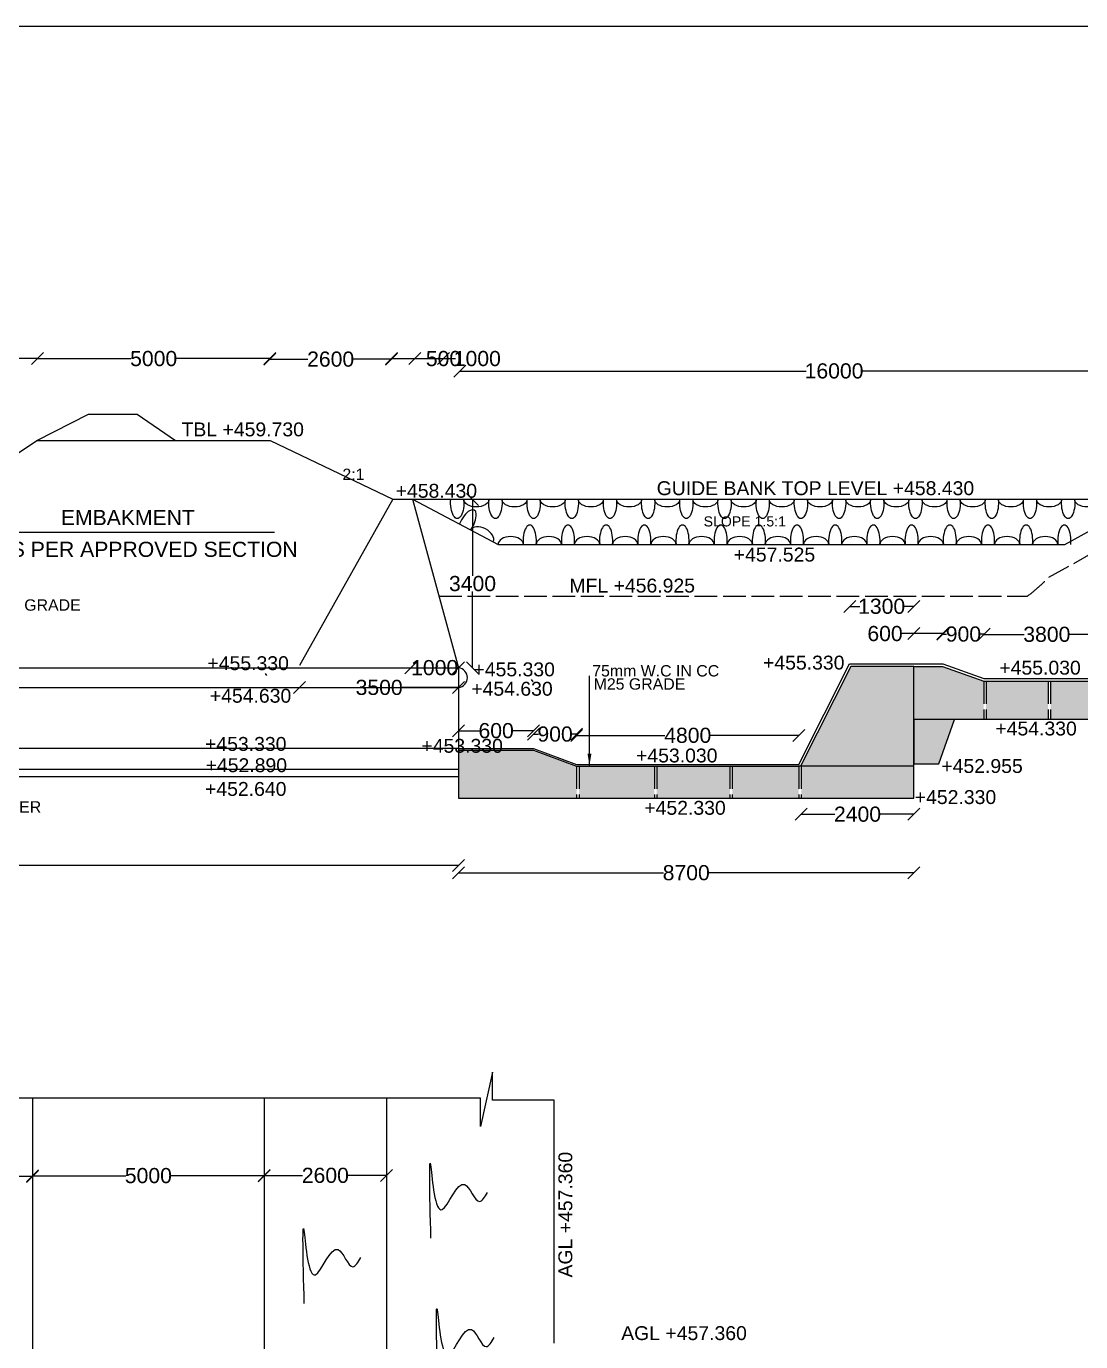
# Model space of a CAD drawing. Header units: millimetres. Extents: x 5124 to 6568637, y 2311 to 91879094.
# Drawn here: x 3772057 to 3780410, y 45944954 to 45955372 of the extents above; entities that cross this region are included whole.
import ezdxf

# ---------------------------------------------------------------- set-up
doc = ezdxf.new("R2010")
doc.units = ezdxf.units.MM
doc.header["$MEASUREMENT"] = 0
doc.linetypes.add('ACAD_ISO02W100', pattern=[15, 12, -3])
for name, color, linetype in [('DIMENSION', 7, 'Continuous'), ('DRAWING', 7, 'Continuous'), ('TEXT', 7, 'Continuous')]:
    doc.layers.add(name, color=color, linetype=linetype)
doc.styles.get("Standard").update_dxf_attribs({"font": 'arial.ttf', "height": 120})
doc.dimstyles.get("Standard").update_dxf_attribs({"dimtxt": 200, "dimasz": 110, "dimexe": 0.18, "dimexo": 0.0625, "dimgap": 0.09, "dimtad": 0, "dimtih": 1, "dimtoh": 1, "dimdec": 0, "dimzin": 0, "dimdsep": 46, "dimtxsty": 'Standard', "dimblk": 'OBLIQUE', "dimcen": 0.09, "dimse1": 1, "dimse2": 1, "dimadec": 0, "dimazin": 0, "dimtfac": 1, "dimtdec": 0, "dimtofl": 0, "dimtmove": 0, "dimatfit": 3, "dimfxl": 1, "dimtolj": 1, "dimtzin": 0, "dimarcsym": 0})

# ---------------------------------------------------------------- blocks, each defined once
blk = doc.blocks.new('_Oblique')
at = {"color": 0, "linetype": 'ByBlock', "lineweight": -2}
blk.add_line((-0.5, -0.5), (0.5, 0.5), dxfattribs=at)
blk = doc.blocks.new('*D115')
at = {"layer": 'Defpoints', "color": 0, "linetype": 'Continuous'}
for p in [(3769559, 45952718), (3772145, 45952740), (3772145, 45952682)]:
    blk.add_point(p, dxfattribs=at)
at = {"layer": 'DIMENSION', "color": 0, "linetype": 'Continuous', "lineweight": -2}
for p, q in [((3769559, 45952740), (3770673, 45952740)), ((3772145, 45952740), (3771031, 45952740))]:
    blk.add_line(p, q, dxfattribs=at)
at = {"layer": 'DIMENSION', "color": 0, "linetype": 'Continuous', "lineweight": -2, "xscale": 95, "yscale": 95, "zscale": 95, "rotation": 180}
blk.add_blockref('_Oblique', (3769559, 45952740), dxfattribs=at)
at = {"layer": 'DIMENSION', "color": 0, "linetype": 'Continuous', "lineweight": -2, "xscale": 95, "yscale": 95, "zscale": 95}
blk.add_blockref('_Oblique', (3772145, 45952740), dxfattribs=at)
at = {"layer": 'DIMENSION', "color": 0, "linetype": 'Continuous', "insert": (3770852, 45952740), "char_height": 120, "attachment_point": 5}
blk.add_mtext('\\A1;6900', dxfattribs=at)
blk = doc.blocks.new('*D116')
at = {"layer": 'Defpoints', "color": 0, "linetype": 'Continuous'}
for p in [(3772145, 45952740), (3773986, 45952740), (3773986, 45952674)]:
    blk.add_point(p, dxfattribs=at)
at = {"layer": 'DIMENSION', "color": 0, "linetype": 'Continuous', "lineweight": -2}
for p, q in [((3772145, 45952740), (3772886, 45952740)), ((3773986, 45952740), (3773245, 45952740))]:
    blk.add_line(p, q, dxfattribs=at)
at = {"layer": 'DIMENSION', "color": 0, "linetype": 'Continuous', "lineweight": -2, "xscale": 95, "yscale": 95, "zscale": 95, "rotation": 180}
blk.add_blockref('_Oblique', (3772145, 45952740), dxfattribs=at)
at = {"layer": 'DIMENSION', "color": 0, "linetype": 'Continuous', "lineweight": -2, "xscale": 95, "yscale": 95, "zscale": 95}
blk.add_blockref('_Oblique', (3773986, 45952740), dxfattribs=at)
at = {"layer": 'DIMENSION', "color": 0, "linetype": 'Continuous', "insert": (3773066, 45952740), "char_height": 120, "attachment_point": 5}
blk.add_mtext('\\A1;5000', dxfattribs=at)
blk = doc.blocks.new('*D117')
at = {"layer": 'Defpoints', "color": 0, "linetype": 'Continuous'}
for p in [(3773986, 45952739.5), (3774950, 45952735.5), (3774950, 45952690.5)]:
    blk.add_point(p, dxfattribs=at)
at = {"layer": 'DIMENSION', "color": 0, "linetype": 'Continuous', "lineweight": -2}
for p, q in [((3773986, 45952735.5), (3774287.91, 45952735.5)), ((3774950, 45952735.5), (3774648.09, 45952735.5))]:
    blk.add_line(p, q, dxfattribs=at)
at = {"layer": 'DIMENSION', "color": 0, "linetype": 'Continuous', "lineweight": -2, "xscale": 95, "yscale": 95, "zscale": 95, "rotation": 180}
blk.add_blockref('_Oblique', (3773986, 45952735.5), dxfattribs=at)
at = {"layer": 'DIMENSION', "color": 0, "linetype": 'Continuous', "lineweight": -2, "xscale": 95, "yscale": 95, "zscale": 95}
blk.add_blockref('_Oblique', (3774950, 45952735.5), dxfattribs=at)
at = {"layer": 'DIMENSION', "color": 0, "linetype": 'Continuous', "insert": (3774468, 45952735.5), "char_height": 120, "attachment_point": 5}
blk.add_mtext('\\A1;2600', dxfattribs=at)
blk = doc.blocks.new('*D118')
at = {"layer": 'Defpoints', "color": 0, "linetype": 'Continuous'}
for p in [(3775134, 45952740), (3774950, 45952690), (3775134, 45952690)]:
    blk.add_point(p, dxfattribs=at)
at = {"layer": 'DIMENSION', "color": 0, "linetype": 'Continuous', "lineweight": -2}
for p, q in [((3774950, 45952740), (3775134, 45952740)), ((3775134, 45952740), (3775230, 45952740))]:
    blk.add_line(p, q, dxfattribs=at)
at = {"layer": 'DIMENSION', "color": 0, "linetype": 'Continuous', "lineweight": -2, "xscale": 95, "yscale": 95, "zscale": 95, "rotation": 180}
blk.add_blockref('_Oblique', (3774950, 45952740), dxfattribs=at)
at = {"layer": 'DIMENSION', "color": 0, "linetype": 'Continuous', "lineweight": -2, "xscale": 95, "yscale": 95, "zscale": 95}
blk.add_blockref('_Oblique', (3775134, 45952740), dxfattribs=at)
at = {"layer": 'DIMENSION', "color": 0, "linetype": 'Continuous', "insert": (3775362, 45952740), "char_height": 120, "attachment_point": 5}
blk.add_mtext('\\A1;500', dxfattribs=at)
blk = doc.blocks.new('*D119')
at = {"layer": 'Defpoints', "color": 0, "linetype": 'Continuous'}
for p in [(3775362, 45952740), (3775362, 45952740), (3775134, 45952690)]:
    blk.add_point(p, dxfattribs=at)
at = {"layer": 'DIMENSION', "color": 0, "linetype": 'Continuous', "lineweight": -2}
for p, q in [((3775134, 45952740), (3775362, 45952740)), ((3775362, 45952740), (3775457, 45952740))]:
    blk.add_line(p, q, dxfattribs=at)
at = {"layer": 'DIMENSION', "color": 0, "linetype": 'Continuous', "lineweight": -2, "xscale": 95, "yscale": 95, "zscale": 95, "rotation": 180}
blk.add_blockref('_Oblique', (3775134, 45952740), dxfattribs=at)
at = {"layer": 'DIMENSION', "color": 0, "linetype": 'Continuous', "lineweight": -2, "xscale": 95, "yscale": 95, "zscale": 95}
blk.add_blockref('_Oblique', (3775362, 45952740), dxfattribs=at)
at = {"layer": 'DIMENSION', "color": 0, "linetype": 'Continuous', "insert": (3775630, 45952740), "char_height": 120, "attachment_point": 5}
blk.add_mtext('\\A1;1000', dxfattribs=at)
blk = doc.blocks.new('*D120')
at = {"layer": 'Defpoints', "color": 0, "linetype": 'Continuous'}
for p in [(3775492, 45952664), (3781420, 45952642), (3781420, 45952642)]:
    blk.add_point(p, dxfattribs=at)
at = {"layer": 'DIMENSION', "color": 0, "linetype": 'Continuous', "lineweight": -2}
for p, q in [((3775492, 45952642), (3778236, 45952642)), ((3781420, 45952642), (3778676, 45952642))]:
    blk.add_line(p, q, dxfattribs=at)
at = {"layer": 'DIMENSION', "color": 0, "linetype": 'Continuous', "lineweight": -2, "xscale": 95, "yscale": 95, "zscale": 95, "rotation": 180}
blk.add_blockref('_Oblique', (3775492, 45952642), dxfattribs=at)
at = {"layer": 'DIMENSION', "color": 0, "linetype": 'Continuous', "lineweight": -2, "xscale": 95, "yscale": 95, "zscale": 95}
blk.add_blockref('_Oblique', (3781420, 45952642), dxfattribs=at)
at = {"layer": 'DIMENSION', "color": 0, "linetype": 'Continuous', "insert": (3778456, 45952642), "char_height": 120, "attachment_point": 5}
blk.add_mtext('\\A1;16000', dxfattribs=at)
blk = doc.blocks.new('*D124')
at = {"layer": 'Defpoints', "color": 0, "linetype": 'Continuous'}
for p in [(3779643.5, 45950556), (3779643.5, 45950207.5), (3780640, 45950207.5)]:
    blk.add_point(p, dxfattribs=at)
at = {"layer": 'DIMENSION', "color": 0, "linetype": 'Continuous', "lineweight": -2}
for p, q in [((3779643.5, 45950556), (3779962.72412, 45950556)), ((3780640, 45950556), (3780320.77588, 45950556))]:
    blk.add_line(p, q, dxfattribs=at)
at = {"layer": 'DIMENSION', "color": 0, "linetype": 'Continuous', "lineweight": -2, "xscale": 95, "yscale": 95, "zscale": 95, "rotation": 180}
blk.add_blockref('_Oblique', (3779643.5, 45950556), dxfattribs=at)
at = {"layer": 'DIMENSION', "color": 0, "linetype": 'Continuous', "lineweight": -2, "xscale": 95, "yscale": 95, "zscale": 95}
blk.add_blockref('_Oblique', (3780640, 45950556), dxfattribs=at)
at = {"layer": 'DIMENSION', "color": 0, "linetype": 'Continuous', "insert": (3780141.75, 45950556), "char_height": 120, "attachment_point": 5}
blk.add_mtext('\\A1;3800', dxfattribs=at)
blk = doc.blocks.new('*D125')
at = {"layer": 'Defpoints', "color": 0, "linetype": 'Continuous'}
for p in [(3779318, 45950558), (3779318, 45950322), (3779644, 45950208)]:
    blk.add_point(p, dxfattribs=at)
at = {"layer": 'DIMENSION', "color": 0, "linetype": 'Continuous', "lineweight": -2}
for p, q in [((3779318, 45950558), (3779348, 45950558)), ((3779644, 45950558), (3779613, 45950558))]:
    blk.add_line(p, q, dxfattribs=at)
at = {"layer": 'DIMENSION', "color": 0, "linetype": 'Continuous', "lineweight": -2, "xscale": 95, "yscale": 95, "zscale": 95, "rotation": 180}
blk.add_blockref('_Oblique', (3779318, 45950558), dxfattribs=at)
at = {"layer": 'DIMENSION', "color": 0, "linetype": 'Continuous', "lineweight": -2, "xscale": 95, "yscale": 95, "zscale": 95}
blk.add_blockref('_Oblique', (3779644, 45950558), dxfattribs=at)
at = {"layer": 'DIMENSION', "color": 0, "linetype": 'Continuous', "insert": (3779481, 45950558), "char_height": 120, "attachment_point": 5}
blk.add_mtext('\\A1;900', dxfattribs=at)
blk = doc.blocks.new('*D126')
at = {"layer": 'Defpoints', "color": 0, "linetype": 'Continuous'}
for p in [(3779088, 45950562), (3779318, 45950322), (3779088, 45950300)]:
    blk.add_point(p, dxfattribs=at)
at = {"layer": 'DIMENSION', "color": 0, "linetype": 'Continuous', "lineweight": -2}
for p, q in [((3779088, 45950562), (3778993, 45950562)), ((3779318, 45950562), (3779088, 45950562))]:
    blk.add_line(p, q, dxfattribs=at)
at = {"layer": 'DIMENSION', "color": 0, "linetype": 'Continuous', "lineweight": -2, "xscale": 95, "yscale": 95, "zscale": 95, "rotation": 180}
blk.add_blockref('_Oblique', (3779088, 45950562), dxfattribs=at)
at = {"layer": 'DIMENSION', "color": 0, "linetype": 'Continuous', "lineweight": -2, "xscale": 95, "yscale": 95, "zscale": 95}
blk.add_blockref('_Oblique', (3779318, 45950562), dxfattribs=at)
at = {"layer": 'DIMENSION', "color": 0, "linetype": 'Continuous', "insert": (3778860, 45950562), "char_height": 120, "attachment_point": 5}
blk.add_mtext('\\A1;600', dxfattribs=at)
blk = doc.blocks.new('*D127')
at = {"layer": 'Defpoints', "color": 0, "linetype": 'Continuous'}
for p in [(3778580, 45950778), (3778580, 45950322), (3779087, 45950322)]:
    blk.add_point(p, dxfattribs=at)
at = {"layer": 'DIMENSION', "color": 0, "linetype": 'Continuous', "lineweight": -2}
for p, q in [((3778580, 45950778), (3778660, 45950778)), ((3779087, 45950778), (3779007, 45950778))]:
    blk.add_line(p, q, dxfattribs=at)
at = {"layer": 'DIMENSION', "color": 0, "linetype": 'Continuous', "lineweight": -2, "xscale": 95, "yscale": 95, "zscale": 95, "rotation": 180}
blk.add_blockref('_Oblique', (3778580, 45950778), dxfattribs=at)
at = {"layer": 'DIMENSION', "color": 0, "linetype": 'Continuous', "lineweight": -2, "xscale": 95, "yscale": 95, "zscale": 95}
blk.add_blockref('_Oblique', (3779087, 45950778), dxfattribs=at)
at = {"layer": 'DIMENSION', "color": 0, "linetype": 'Continuous', "insert": (3778833, 45950778), "char_height": 120, "attachment_point": 5}
blk.add_mtext('\\A1;1300', dxfattribs=at)
blk = doc.blocks.new('*D128')
at = {"layer": 'Defpoints', "color": 0, "linetype": 'Continuous'}
for p in [(3778177, 45949756), (3776417, 45949526), (3778177, 45949526)]:
    blk.add_point(p, dxfattribs=at)
at = {"layer": 'DIMENSION', "color": 0, "linetype": 'Continuous', "lineweight": -2}
for p, q in [((3776417, 45949756), (3777116, 45949756)), ((3778177, 45949756), (3777478, 45949756))]:
    blk.add_line(p, q, dxfattribs=at)
at = {"layer": 'DIMENSION', "color": 0, "linetype": 'Continuous', "lineweight": -2, "xscale": 95, "yscale": 95, "zscale": 95, "rotation": 180}
blk.add_blockref('_Oblique', (3776417, 45949756), dxfattribs=at)
at = {"layer": 'DIMENSION', "color": 0, "linetype": 'Continuous', "lineweight": -2, "xscale": 95, "yscale": 95, "zscale": 95}
blk.add_blockref('_Oblique', (3778177, 45949756), dxfattribs=at)
at = {"layer": 'DIMENSION', "color": 0, "linetype": 'Continuous', "insert": (3777297, 45949756), "char_height": 120, "attachment_point": 5}
blk.add_mtext('\\A1;4800', dxfattribs=at)
blk = doc.blocks.new('*D129')
at = {"layer": 'Defpoints', "color": 0, "linetype": 'Continuous'}
for p in [(3776075, 45949766), (3776075, 45949714), (3776417, 45949526)]:
    blk.add_point(p, dxfattribs=at)
at = {"layer": 'DIMENSION', "color": 0, "linetype": 'Continuous', "lineweight": -2}
for p, q in [((3776075, 45949766), (3776114, 45949766)), ((3776417, 45949766), (3776378, 45949766))]:
    blk.add_line(p, q, dxfattribs=at)
at = {"layer": 'DIMENSION', "color": 0, "linetype": 'Continuous', "lineweight": -2, "xscale": 95, "yscale": 95, "zscale": 95, "rotation": 180}
blk.add_blockref('_Oblique', (3776075, 45949766), dxfattribs=at)
at = {"layer": 'DIMENSION', "color": 0, "linetype": 'Continuous', "lineweight": -2, "xscale": 95, "yscale": 95, "zscale": 95}
blk.add_blockref('_Oblique', (3776417, 45949766), dxfattribs=at)
at = {"layer": 'DIMENSION', "color": 0, "linetype": 'Continuous', "insert": (3776246, 45949766), "char_height": 120, "attachment_point": 5}
blk.add_mtext('\\A1;900', dxfattribs=at)
blk = doc.blocks.new('*D130')
at = {"layer": 'Defpoints', "color": 0, "linetype": 'Continuous'}
for p in [(3775482, 45949793), (3775482, 45949653), (3776075, 45949653)]:
    blk.add_point(p, dxfattribs=at)
at = {"layer": 'DIMENSION', "color": 0, "linetype": 'Continuous', "lineweight": -2}
for p, q in [((3775482, 45949793), (3775646, 45949793)), ((3776075, 45949793), (3775911, 45949793))]:
    blk.add_line(p, q, dxfattribs=at)
at = {"layer": 'DIMENSION', "color": 0, "linetype": 'Continuous', "lineweight": -2, "xscale": 95, "yscale": 95, "zscale": 95, "rotation": 180}
blk.add_blockref('_Oblique', (3775482, 45949793), dxfattribs=at)
at = {"layer": 'DIMENSION', "color": 0, "linetype": 'Continuous', "lineweight": -2, "xscale": 95, "yscale": 95, "zscale": 95}
blk.add_blockref('_Oblique', (3776075, 45949793), dxfattribs=at)
at = {"layer": 'DIMENSION', "color": 0, "linetype": 'Continuous', "insert": (3775779, 45949793), "char_height": 120, "attachment_point": 5}
blk.add_mtext('\\A1;600', dxfattribs=at)
blk = doc.blocks.new('*D134')
at = {"layer": 'Defpoints', "color": 0, "linetype": 'Continuous'}
for p in [(3778196, 45949513), (3779088, 45949513), (3779088, 45949131.5)]:
    blk.add_point(p, dxfattribs=at)
at = {"layer": 'DIMENSION', "color": 0, "linetype": 'Continuous', "lineweight": -2}
for p, q in [((3778196, 45949131.5), (3778461.91, 45949131.5)), ((3779088, 45949131.5), (3778822.09, 45949131.5))]:
    blk.add_line(p, q, dxfattribs=at)
at = {"layer": 'DIMENSION', "color": 0, "linetype": 'Continuous', "lineweight": -2, "xscale": 95, "yscale": 95, "zscale": 95, "rotation": 180}
blk.add_blockref('_Oblique', (3778196, 45949131.5), dxfattribs=at)
at = {"layer": 'DIMENSION', "color": 0, "linetype": 'Continuous', "lineweight": -2, "xscale": 95, "yscale": 95, "zscale": 95}
blk.add_blockref('_Oblique', (3779088, 45949131.5), dxfattribs=at)
at = {"layer": 'DIMENSION', "color": 0, "linetype": 'Continuous', "insert": (3778642, 45949131.5), "char_height": 120, "attachment_point": 5}
blk.add_mtext('\\A1;2400', dxfattribs=at)
blk = doc.blocks.new('*D135')
at = {"layer": 'Defpoints', "color": 0, "linetype": 'Continuous'}
for p in [(3775482, 45949260), (3779088, 45949260), (3779088, 45948668)]:
    blk.add_point(p, dxfattribs=at)
at = {"layer": 'DIMENSION', "color": 0, "linetype": 'Continuous', "lineweight": -2}
for p, q in [((3775482, 45948668), (3777106, 45948668)), ((3779088, 45948668), (3777464, 45948668))]:
    blk.add_line(p, q, dxfattribs=at)
at = {"layer": 'DIMENSION', "color": 0, "linetype": 'Continuous', "lineweight": -2, "xscale": 95, "yscale": 95, "zscale": 95, "rotation": 180}
blk.add_blockref('_Oblique', (3775482, 45948668), dxfattribs=at)
at = {"layer": 'DIMENSION', "color": 0, "linetype": 'Continuous', "lineweight": -2, "xscale": 95, "yscale": 95, "zscale": 95}
blk.add_blockref('_Oblique', (3779088, 45948668), dxfattribs=at)
at = {"layer": 'DIMENSION', "color": 0, "linetype": 'Continuous', "insert": (3777285, 45948668), "char_height": 120, "attachment_point": 5}
blk.add_mtext('\\A1;8700', dxfattribs=at)
blk = doc.blocks.new('*D136')
at = {"layer": 'Defpoints', "color": 0, "linetype": 'Continuous'}
for p in [(3757161, 45949398), (3775482, 45949260), (3757161, 45948726)]:
    blk.add_point(p, dxfattribs=at)
at = {"layer": 'DIMENSION', "color": 0, "linetype": 'Continuous', "lineweight": -2}
for p, q in [((3757161, 45948726), (3766095, 45948726)), ((3775482, 45948726), (3766548, 45948726))]:
    blk.add_line(p, q, dxfattribs=at)
at = {"layer": 'DIMENSION', "color": 0, "linetype": 'Continuous', "lineweight": -2, "xscale": 95, "yscale": 95, "zscale": 95, "rotation": 180}
blk.add_blockref('_Oblique', (3757161, 45948726), dxfattribs=at)
at = {"layer": 'DIMENSION', "color": 0, "linetype": 'Continuous', "lineweight": -2, "xscale": 95, "yscale": 95, "zscale": 95}
blk.add_blockref('_Oblique', (3775482, 45948726), dxfattribs=at)
at = {"layer": 'DIMENSION', "color": 0, "linetype": 'Continuous', "insert": (3766322, 45948726), "char_height": 120, "attachment_point": 5}
blk.add_mtext('\\A1;50425', dxfattribs=at)
blk = doc.blocks.new('*D148')
at = {"layer": 'Defpoints', "color": 0, "linetype": 'Continuous'}
for p in [(3774222.5, 45950308.5), (3775482, 45950308.5), (3775482, 45950135.5)]:
    blk.add_point(p, dxfattribs=at)
at = {"layer": 'DIMENSION', "color": 0, "linetype": 'Continuous', "lineweight": -2}
for p, q in [((3774222.5, 45950135.5), (3774673.22412, 45950135.5)), ((3775482, 45950135.5), (3775031.27588, 45950135.5))]:
    blk.add_line(p, q, dxfattribs=at)
at = {"layer": 'DIMENSION', "color": 0, "linetype": 'Continuous', "lineweight": -2, "xscale": 95, "yscale": 95, "zscale": 95, "rotation": 180}
blk.add_blockref('_Oblique', (3774222.5, 45950135.5), dxfattribs=at)
at = {"layer": 'DIMENSION', "color": 0, "linetype": 'Continuous', "lineweight": -2, "xscale": 95, "yscale": 95, "zscale": 95}
blk.add_blockref('_Oblique', (3775482, 45950135.5), dxfattribs=at)
at = {"layer": 'DIMENSION', "color": 0, "linetype": 'Continuous', "insert": (3774852.25, 45950135.5), "char_height": 120, "attachment_point": 5}
blk.add_mtext('\\A1;3500', dxfattribs=at)
blk = doc.blocks.new('*D149')
at = {"layer": 'Defpoints', "color": 0, "linetype": 'Continuous'}
for p in [(3775102, 45950292), (3775102, 45950292), (3775482, 45950292)]:
    blk.add_point(p, dxfattribs=at)
at = {"layer": 'DIMENSION', "color": 0, "linetype": 'Continuous', "lineweight": -2}
for p, q in [((3775102, 45950292), (3775119, 45950292)), ((3775482, 45950292), (3775466, 45950292))]:
    blk.add_line(p, q, dxfattribs=at)
at = {"layer": 'DIMENSION', "color": 0, "linetype": 'Continuous', "lineweight": -2, "xscale": 95, "yscale": 95, "zscale": 95, "rotation": 180}
blk.add_blockref('_Oblique', (3775102, 45950292), dxfattribs=at)
at = {"layer": 'DIMENSION', "color": 0, "linetype": 'Continuous', "lineweight": -2, "xscale": 95, "yscale": 95, "zscale": 95}
blk.add_blockref('_Oblique', (3775482, 45950292), dxfattribs=at)
at = {"layer": 'DIMENSION', "color": 0, "linetype": 'Continuous', "insert": (3775292, 45950292), "char_height": 120, "attachment_point": 5}
blk.add_mtext('\\A1;1000', dxfattribs=at)
blk = doc.blocks.new('*D154')
at = {"layer": 'Defpoints', "color": 0, "linetype": 'Continuous'}
for p in [(3769540, 45946338), (3772106, 45946262), (3772106, 45946262)]:
    blk.add_point(p, dxfattribs=at)
at = {"layer": 'DIMENSION', "color": 0, "linetype": 'Continuous', "lineweight": -2}
for p, q in [((3769540, 45946262), (3770644, 45946262)), ((3772106, 45946262), (3771003, 45946262))]:
    blk.add_line(p, q, dxfattribs=at)
at = {"layer": 'DIMENSION', "color": 0, "linetype": 'Continuous', "lineweight": -2, "xscale": 95, "yscale": 95, "zscale": 95, "rotation": 180}
blk.add_blockref('_Oblique', (3769540, 45946262), dxfattribs=at)
at = {"layer": 'DIMENSION', "color": 0, "linetype": 'Continuous', "lineweight": -2, "xscale": 95, "yscale": 95, "zscale": 95}
blk.add_blockref('_Oblique', (3772106, 45946262), dxfattribs=at)
at = {"layer": 'DIMENSION', "color": 0, "linetype": 'Continuous', "insert": (3770824, 45946262), "char_height": 120, "attachment_point": 5}
blk.add_mtext('\\A1;6900', dxfattribs=at)
blk = doc.blocks.new('*D155')
at = {"layer": 'Defpoints', "color": 0, "linetype": 'Continuous'}
for p in [(3772106, 45946262), (3773942, 45946269), (3773942, 45946262)]:
    blk.add_point(p, dxfattribs=at)
at = {"layer": 'DIMENSION', "color": 0, "linetype": 'Continuous', "lineweight": -2}
for p, q in [((3772106, 45946269), (3772845, 45946269)), ((3773942, 45946269), (3773204, 45946269))]:
    blk.add_line(p, q, dxfattribs=at)
at = {"layer": 'DIMENSION', "color": 0, "linetype": 'Continuous', "lineweight": -2, "xscale": 95, "yscale": 95, "zscale": 95, "rotation": 180}
blk.add_blockref('_Oblique', (3772106, 45946269), dxfattribs=at)
at = {"layer": 'DIMENSION', "color": 0, "linetype": 'Continuous', "lineweight": -2, "xscale": 95, "yscale": 95, "zscale": 95}
blk.add_blockref('_Oblique', (3773942, 45946269), dxfattribs=at)
at = {"layer": 'DIMENSION', "color": 0, "linetype": 'Continuous', "insert": (3773024, 45946269), "char_height": 120, "attachment_point": 5}
blk.add_mtext('\\A1;5000', dxfattribs=at)
blk = doc.blocks.new('*D156')
at = {"layer": 'Defpoints', "color": 0, "linetype": 'Continuous'}
for p in [(3773942.5, 45946262), (3774909.5, 45946271), (3774909.5, 45946262)]:
    blk.add_point(p, dxfattribs=at)
at = {"layer": 'DIMENSION', "color": 0, "linetype": 'Continuous', "lineweight": -2}
for p, q in [((3773942.5, 45946271), (3774245.91, 45946271)), ((3774909.5, 45946271), (3774606.09, 45946271))]:
    blk.add_line(p, q, dxfattribs=at)
at = {"layer": 'DIMENSION', "color": 0, "linetype": 'Continuous', "lineweight": -2, "xscale": 95, "yscale": 95, "zscale": 95, "rotation": 180}
blk.add_blockref('_Oblique', (3773942.5, 45946271), dxfattribs=at)
at = {"layer": 'DIMENSION', "color": 0, "linetype": 'Continuous', "lineweight": -2, "xscale": 95, "yscale": 95, "zscale": 95}
blk.add_blockref('_Oblique', (3774909.5, 45946271), dxfattribs=at)
at = {"layer": 'DIMENSION', "color": 0, "linetype": 'Continuous', "insert": (3774426, 45946271), "char_height": 120, "attachment_point": 5}
blk.add_mtext('\\A1;2600', dxfattribs=at)
blk = doc.blocks.new('*D210')
at = {"layer": 'Defpoints', "color": 0, "linetype": 'Continuous'}
for p in [(3775482, 45951625), (3775592, 45951625), (3775482, 45950290)]:
    blk.add_point(p, dxfattribs=at)
at = {"layer": 'DIMENSION', "color": 0, "linetype": 'Continuous', "lineweight": -2}
for p, q in [((3775592, 45951625), (3775592, 45951019)), ((3775592, 45950290), (3775592, 45950896))]:
    blk.add_line(p, q, dxfattribs=at)
at = {"layer": 'DIMENSION', "color": 0, "linetype": 'Continuous', "lineweight": -2, "xscale": 95, "yscale": 95, "zscale": 95}
for p, rotation in [((3775592, 45951625), 90), ((3775592, 45950290), 270)]:
    blk.add_blockref('_Oblique', p, dxfattribs=dict(at, rotation=rotation))
at = {"layer": 'DIMENSION', "color": 0, "linetype": 'Continuous', "insert": (3775592, 45950958), "char_height": 120, "attachment_point": 5}
blk.add_mtext('\\A1;3400', dxfattribs=at)

msp = doc.modelspace()

# ---------------------------------------------------------------- hatches: boundary and pattern name
at = {"layer": 'DRAWING', "linetype": 'Continuous'}
h = msp.add_hatch(dxfattribs=at)
h.set_pattern_fill('AR-CONC', color=256, scale=25, style=0)
h.set_pattern_definition([(50, (0, 0), (179.31504565, -15.68803375), [18.75, -206.25]), (355, (0, 0), (-34.6878334, 188.0480334), [15, -165]), (100.4514, (14.94, -1.3), (144.6273454, 172.3598855), [15.9350475, -175.285528]), (46.1842, (0, 50), (266.8102622, -41.3797536), [28.125, -309.375]), (96.6356, (22.23, 46.55), (233.6656764, 243.5294677), [23.902572, -262.92825]), (351.1842, (0, 50), (233.6654863, 243.5296502), [22.5, -247.5]), (21, (25, 37.5), (149.22676303, -100.65472267), [18.75, -206.25]), (326, (25, 37.5), (60.828833, 181.28751126), [15, -165]), (71.4514, (37.44, 29.11), (210.05565715, 80.6326242), [15.9350475, -175.285528]), (37.5, (0, 0), (3.03996383, 83.22346346), [0, -163, 0, -167.5, 0, -165.625]), (7.5, (0, 0), (65.76738436, 98.60292797), [0, -95.5, 0, -159.25, 0, -63.125]), (327.5, (-55.75, 0), (133.45560904, -5.63871793), [0, -62.5, 0, -195, 0, -258.75]), (317.5, (-80.75, 0), (145.79654234, 25.02624558), [0, -81.25, 0, -129.5, 0, -183.75])])
h.paths.add_polyline_path([(3776417, 45949513), (3776075, 45949639.5), (3775482, 45949639.5), (3775482, 45949260), (3776417, 45949260)])
h.paths.add_polyline_path([(3777032.5, 45949513), (3776436, 45949513), (3776436, 45949260), (3777032.5, 45949260)])
h.paths.add_polyline_path([(3777631, 45949513), (3777051.5, 45949513), (3777051.5, 45949260), (3777631, 45949260)])
h.paths.add_polyline_path([(3778177, 45949513), (3777650, 45949513), (3777650, 45949260), (3778177, 45949260)])
h.paths.add_polyline_path([(3779088, 45949513), (3778196, 45949513), (3778196, 45949260), (3779088, 45949260)])
h.paths.add_polyline_path([(3779088, 45950300.5), (3778589.5, 45950300.5), (3778190.5, 45949513), (3779088, 45949513)])
h.paths.add_polyline_path([(3779411.5, 45949882.5), (3779088, 45949882.5), (3779088, 45949531), (3779285.5, 45949531)])
h.paths.add_polyline_path([(3779642, 45950186.5), (3779314, 45950300.5), (3779088, 45950300.5), (3779088, 45949882.5), (3779642, 45949882.5)])
h.paths.add_polyline_path([(3780152.2, 45950186.5), (3779661, 45950186.5), (3779661, 45949882.5), (3780152.2, 45949882.5)])
h.paths.add_polyline_path([(3780628.5, 45950186.5), (3780171.2, 45950186.5), (3780171.2, 45949882.5), (3780628.5, 45949882.5)])
h.paths.add_polyline_path([(3781558, 45950178.5), (3781417.5, 45950178.5), (3780662.5, 45950186.5), (3780647.5, 45950186.5), (3780647.5, 45949882.5), (3781245.5, 45949882.5), (3781379.5, 45949389.5), (3781558, 45949389.5), (3781558, 45949426)])
h.paths.add_polyline_path([(3781417.5, 45951077.5), (3781074.5, 45951077.5), (3780662.5, 45950186.5), (3781417.5, 45950178.5)])
h.paths.add_polyline_path([(3781788.5, 45950928), (3781788.5, 45951095), (3781417.5, 45951095), (3781417.5, 45950178.5), (3781558, 45950178.5)])

# ---------------------------------------------------------------- linework, layer by layer
at = {"layer": 'DIMENSION', "linetype": 'Continuous'}
msp.add_lwpolyline([(3747598, 45955372), (3793823.5, 45955372), (3793823.5, 45927816), (3747598, 45927816)], close=True, dxfattribs=at)
for points in [[(3772141.5, 45952091), (3772549, 45952301), (3772936.5, 45952301), (3773238, 45952091)], [(3771869, 45951909), (3772141.5, 45952091), (3773205.5, 45952091), (3773989.5, 45952091), (3774959.5, 45951627), (3775116, 45951627), (3775482, 45950291.5)], [(3774959.5, 45951627), (3774222.5, 45950308.5)], [(3775116, 45951627), (3780658.5, 45951627), (3781425, 45951627), (3784382.5, 45951627)], [(3775116, 45951627), (3775794, 45951268.5), (3780284, 45951268.5), (3780935.5, 45951627)], [(3778177, 45949526.5), (3778579.5, 45950322), (3779318, 45950322), (3779643.5, 45950207.5), (3780640, 45950207.5), (3781056, 45951095), (3781417.5, 45951095), (3781417.5, 45950178.5), (3781558, 45950178.5), (3781558, 45949426), (3781558, 45949389.5), (3781379.5, 45949389.5), (3781245.5, 45949882.5), (3779088, 45949882.5)], [(3779088, 45950300.5), (3779314, 45950300.5), (3779642, 45950186.5), (3780662.5, 45950186.5), (3781074.5, 45951077.5), (3781417.5, 45951077.5)], [(3766896.5, 45950291.5), (3775482, 45950291.5)], [(3773950, 45950247), (3773961, 45950230)], [(3775313.5, 45950308.5), (3775302.5, 45950291.5)], [(3775482, 45950291.5), (3775482, 45950135.5)], [(3779088, 45949513), (3779088, 45950300.5), (3778589.5, 45950300.5), (3778190.5, 45949513)], [(3766896.5, 45950135.5), (3775482, 45950135.5)], [(3775482, 45950135.5), (3775482, 45949260)], [(3776057.5, 45950198), (3776068.5, 45950181)], [(3779088, 45949882.5), (3779088, 45949531), (3779285.5, 45949531), (3779411.5, 45949882.5)], [(3775482, 45949653), (3776075, 45949653), (3776417, 45949526.5), (3778177, 45949526.5)], [(3775482, 45949639.5), (3776075, 45949639.5), (3776417, 45949513), (3778177, 45949513)], [(3766896.5, 45949488.5), (3775482, 45949488.5)], [(3775482, 45949260), (3779088, 45949260), (3779088, 45949513), (3778177, 45949513)], [(3766896.5, 45949431), (3775482, 45949431)]]:
    msp.add_lwpolyline(points, dxfattribs=at)
at = {"layer": 'DIMENSION', "linetype": 'Continuous', "const_width": 10}
msp.add_lwpolyline([(3766896.5, 45949653), (3775482, 45949653)], dxfattribs=at)
at = {"layer": 'DIMENSION', "linetype": 'Continuous'}
msp.add_arc((3775473.2, 45950213.5), 78.5, 276.46588, 83.53412, dxfattribs=at)
for points in [[(3775262.2, 45945773.5), (3775262.2, 45946336), (3775352.7, 45946000.5), (3775530.2, 45946200), (3775648.2, 45946064), (3775711.7, 45946136.5)], [(3774258.7, 45945257.5), (3774258.7, 45945820), (3774349.2, 45945484.5), (3774526.7, 45945684), (3774644.7, 45945548), (3774708.2, 45945620.5)], [(3775315.2, 45944624.5), (3775315.2, 45945187), (3775405.7, 45944851.5), (3775583.2, 45945051), (3775701.2, 45944915), (3775764.7, 45944987.5)]]:
    msp.add_spline(points, degree=3, dxfattribs=at)
at = {"layer": 'DRAWING', "linetype": 'Continuous'}
for points in [[(3771717.5, 45951364.5), (3774022.5, 45951364.5)], [(3776239, 45944943.5), (3776239, 45946867), (3775751.5, 45946867), (3775751.5, 45947090), (3775655.5, 45946658.5), (3775655.5, 45946884), (3769685.5, 45946884), (3769685.5, 45947125.5), (3769540.5, 45946715.5), (3769540.5, 45946950.5), (3760106, 45946950.5), (3759991.5, 45946695.5), (3759991.5, 45947140), (3759907.5, 45946899.5), (3755650.5, 45946899.5), (3755630.9, 45941316.2), (3755639.9, 45941023.2), (3755581.7, 45940857.6)], [(3772106.5, 45946884), (3772106.5, 45940466)], [(3773942.5, 45946884), (3773942.5, 45940466)], [(3774909.5, 45946884), (3774909.5, 45941215)]]:
    msp.add_lwpolyline(points, dxfattribs=at)
at = {"layer": 'DRAWING', "linetype": 'ACAD_ISO02W100', "ltscale": 15}
for points in [[(3780158.5, 45951008.8), (3780773.5, 45951352.9)], [(3775326.3, 45950859.5), (3779988.9, 45950859.5)], [(3779642, 45950186.5), (3779642, 45949882.5)], [(3779661, 45950186.5), (3779661, 45949882.5)], [(3780152.2, 45950186.5), (3780152.2, 45949882.5)], [(3780171.2, 45950186.5), (3780171.2, 45949882.5)], [(3776417, 45949513), (3776417, 45949260)], [(3776436, 45949513), (3776436, 45949260)], [(3777032.5, 45949513), (3777032.5, 45949260)], [(3777051.5, 45949513), (3777051.5, 45949260)], [(3777631, 45949513), (3777631, 45949260)], [(3777650, 45949513), (3777650, 45949260)], [(3778177, 45949513), (3778177, 45949260)], [(3778196, 45949513), (3778196, 45949260)]]:
    msp.add_lwpolyline(points, dxfattribs=at)
msp.add_arc((3779158.9, 45951974.1), 1389.6, 306.67451, 315.99932, dxfattribs=at)
at = {"layer": 'DRAWING', "extrusion": (0, 0, -1)}
for centre, major_axis, ratio, start_param, end_param in [((3775471, 45951597.5), (0, -124), 0.4233871, 4.4721825, 8.0941882), ((3775622.2, 45951627), (-100.3, 0), 0.6159741, 3.1415927, 6.2831853), ((3775773.5, 45951597.5), (0, -124), 0.4233871, 4.4721825, 8.0941882), ((3775924.7, 45951627), (-100.3, 0), 0.6159741, 3.1415927, 6.2831853), ((3776076, 45951597.5), (0, -124), 0.4233871, 4.4721825, 8.0941882), ((3776227.2, 45951627), (-100.3, 0), 0.6159741, 3.1415927, 6.2831853), ((3776378.5, 45951597.5), (0, -124), 0.4233871, 4.4721825, 8.0941882), ((3776529.7, 45951627), (-100.3, 0), 0.6159741, 3.1415927, 6.2831853), ((3776681, 45951597.5), (0, -124), 0.4233871, 4.4721825, 8.0941882), ((3776832.2, 45951627), (-100.3, 0), 0.6159741, 3.1415927, 6.2831853), ((3776983.5, 45951597.5), (0, -124), 0.4233871, 4.4721825, 8.0941882), ((3777134.7, 45951627), (-100.3, 0), 0.6159741, 3.1415927, 6.2831853), ((3777285.9, 45951597.5), (0, -124), 0.4233871, 4.4721825, 8.0941882), ((3777437.2, 45951627), (-100.3, 0), 0.6159741, 3.1415927, 6.2831853), ((3777588.4, 45951597.5), (0, -124), 0.4233871, 4.4721825, 8.0941882), ((3777739.7, 45951627), (-100.3, 0), 0.6159741, 3.1415927, 6.2831853), ((3777890.9, 45951597.5), (0, -124), 0.4233871, 4.4721825, 8.0941882), ((3778042.2, 45951627), (-100.3, 0), 0.6159741, 3.1415927, 6.2831853), ((3778193.4, 45951597.5), (0, -124), 0.4233871, 4.4721825, 8.0941882), ((3778344.7, 45951627), (-100.3, 0), 0.6159741, 3.1415927, 6.2831853), ((3778495.9, 45951597.5), (0, -124), 0.4233871, 4.4721825, 8.0941882), ((3778647.2, 45951627), (-100.3, 0), 0.6159741, 3.1415927, 6.2831853), ((3778798.4, 45951597.5), (0, -124), 0.4233871, 4.4721825, 8.0941882), ((3778949.7, 45951627), (-100.3, 0), 0.6159741, 3.1415927, 6.2831853), ((3779100.9, 45951597.5), (0, -124), 0.4233871, 4.4721825, 8.0941882), ((3779252.2, 45951627), (-100.3, 0), 0.6159741, 3.1415927, 6.2831853), ((3779403.4, 45951597.5), (0, -124), 0.4233871, 4.4721825, 8.0941882), ((3779554.6, 45951627), (-100.3, 0), 0.6159741, 3.1415927, 6.2831853), ((3779705.9, 45951597.5), (0, -124), 0.4233871, 4.4721825, 8.0941882), ((3779857.1, 45951627), (-100.3, 0), 0.6159741, 3.1415927, 6.2831853), ((3780008.4, 45951597.5), (0, -124), 0.4233871, 4.4721825, 8.0941882), ((3780159.6, 45951627), (-100.3, 0), 0.6159741, 3.1415927, 6.2831853), ((3780310.9, 45951597.5), (0, -124), 0.4233871, 4.4721825, 8.0941882), ((3780462.1, 45951627), (-100.3, 0), 0.6159741, 3.1415927, 6.2831853)]:
    msp.add_ellipse(centre, major_axis=major_axis, ratio=ratio, start_param=start_param, end_param=end_param, dxfattribs=at)
at = {"layer": 'DRAWING'}
for centre, major_axis, ratio, start_param, end_param in [((3775546.6, 45951431.9), (59.4, 108.9), 0.4233871, 4.4721825, 8.0941882), ((3775666.6, 45951336.1), (-89.3, 45.5), 0.6159741, 3.1415927, 6.2831853), ((3776045.5, 45951298), (0, 124), 0.4233871, 4.4721825, 8.0941882), ((3776348, 45951298), (0, 124), 0.4233871, 4.4721825, 8.0941882), ((3776650.5, 45951298), (0, 124), 0.4233871, 4.4721825, 8.0941882), ((3776953, 45951298), (0, 124), 0.4233871, 4.4721825, 8.0941882), ((3777255.5, 45951298), (0, 124), 0.4233871, 4.4721825, 8.0941882), ((3777558, 45951298), (0, 124), 0.4233871, 4.4721825, 8.0941882), ((3777860.5, 45951298), (0, 124), 0.4233871, 4.4721825, 8.0941882), ((3778162.9, 45951298), (0, 124), 0.4233871, 4.4721825, 8.0941882), ((3778465.4, 45951298), (0, 124), 0.4233871, 4.4721825, 8.0941882), ((3778767.9, 45951298), (0, 124), 0.4233871, 4.4721825, 8.0941882), ((3779070.4, 45951298), (0, 124), 0.4233871, 4.4721825, 8.0941882), ((3779372.9, 45951298), (0, 124), 0.4233871, 4.4721825, 8.0941882), ((3779675.4, 45951298), (0, 124), 0.4233871, 4.4721825, 8.0941882), ((3779977.9, 45951298), (0, 124), 0.4233871, 4.4721825, 8.0941882), ((3780280.4, 45951298), (0, 124), 0.4233871, 4.4721825, 8.0941882), ((3775894.3, 45951268.5), (-100.3, 0), 0.6159741, 3.1415927, 6.2831853), ((3776196.7, 45951268.5), (-100.3, 0), 0.6159741, 3.1415927, 6.2831853), ((3776499.2, 45951268.5), (-100.3, 0), 0.6159741, 3.1415927, 6.2831853), ((3776801.7, 45951268.5), (-100.3, 0), 0.6159741, 3.1415927, 6.2831853), ((3777104.2, 45951268.5), (-100.3, 0), 0.6159741, 3.1415927, 6.2831853), ((3777406.7, 45951268.5), (-100.3, 0), 0.6159741, 3.1415927, 6.2831853), ((3777709.2, 45951268.5), (-100.3, 0), 0.6159741, 3.1415927, 6.2831853), ((3778011.7, 45951268.5), (-100.3, 0), 0.6159741, 3.1415927, 6.2831853), ((3778314.2, 45951268.5), (-100.3, 0), 0.6159741, 3.1415927, 6.2831853), ((3778616.7, 45951268.5), (-100.3, 0), 0.6159741, 3.1415927, 6.2831853), ((3778919.2, 45951268.5), (-100.3, 0), 0.6159741, 3.1415927, 6.2831853), ((3779221.7, 45951268.5), (-100.3, 0), 0.6159741, 3.1415927, 6.2831853), ((3779524.2, 45951268.5), (-100.3, 0), 0.6159741, 3.1415927, 6.2831853), ((3779826.7, 45951268.5), (-100.3, 0), 0.6159741, 3.1415927, 6.2831853), ((3780129.2, 45951268.5), (-100.3, 0), 0.6159741, 3.1415927, 6.2831853)]:
    msp.add_ellipse(centre, major_axis=major_axis, ratio=ratio, start_param=start_param, end_param=end_param, dxfattribs=at)

# ---------------------------------------------------------------- texts
at = {"layer": 'DIMENSION', "linetype": 'Continuous', "char_height": 90, "width": 746.073, "attachment_point": 1}
for s, insert in [('2:1', (3774561.1, 45951868.6)), ('M25 GRADE', (3776551.3, 45950208.3))]:
    msp.add_mtext(s, dxfattribs=dict(at, insert=insert))
at = {"layer": 'TEXT'}
for s, height, p in [('TBL +459.730', 110, (3773286.9, 45952124.6)), (' +458.430', 110, (3774940.4, 45951638.1)), ('GUIDE BANK TOP LEVEL +458.430', 110, (3777050.9, 45951658.8)), ('EMBAKMENT', 120, (3772331.1, 45951421.8)), ('SLOPE 1.5:1', 80, (3777422.8, 45951410.9)), ('AS PER APPROVED SECTION', 120, (3771822.1, 45951169.8)), ('+457.525', 110, (3777661.4, 45951133)), ('MFL +456.925', 110, (3776359.4, 45950887.6)), ('COURSE IN CC M15 GRADE', 90, (3770811.4, 45950743.6)), ('+455.330', 110, (3773491.9, 45950272.9)), ('+455.330', 110, (3775599.4, 45950223.9)), ('+455.330', 110, (3777893.4, 45950277.5)), ('+455.030', 110, (3779765.4, 45950237.4)), ('75mm W.C IN CC ', 90, (3776540.3, 45950222.6)), ('+454.630', 110, (3773510.9, 45950014.9)), ('+454.630', 110, (3775581.9, 45950070.4)), ('+454.330', 110, (3779733.9, 45949755.4)), ('+453.330', 110, (3773472.9, 45949633.4)), ('+453.330', 110, (3775187.4, 45949618.4)), ('+453.030', 110, (3776887.4, 45949541.9)), ('+452.890', 110, (3773477.4, 45949464.9)), ('+452.955', 110, (3779305.9, 45949458.4)), ('+452.640', 110, (3773472.9, 45949276.9)), ('+452.330', 110, (3779095.4, 45949212.4)), ('300 WIDE P.V.C WATER STOPPER', 90, (3770114.3, 45949144.5)), ('+452.330', 110, (3776952.9, 45949127.4)), ('AGL +457.360', 110, (3776769.9, 45944967))]:
    msp.add_text(s, height=height, dxfattribs=at).set_placement(p)
msp.add_text('AGL +457.360', height=110, rotation=90, dxfattribs=at).set_placement((3776382.2, 45945462.6))

# ---------------------------------------------------------------- dimensions: what is measured, and where the dimension line sits
at = {"layer": 'DIMENSION', "linetype": 'Continuous'}
for base, p1, p2, text, picture, middle in [((3772145, 45952739.5), (3769559, 45952718.5), (3772145, 45952682), '6900', '*D115', (3770852, 45952739.5)), ((3773986, 45952739.5), (3772145, 45952739.5), (3773986, 45952674), '5000', '*D116', (3773065.5, 45952739.5)), ((3774950, 45952735.5), (3773986, 45952739.5), (3774950, 45952690.5), '2600', '*D117', (3774468, 45952735.5)), ((3775134.5, 45952739.5), (3774950, 45952690.5), (3775134.5, 45952690.5), '500', '*D118', (3775362, 45952739.5)), ((3775362, 45952739.5), (3775134.5, 45952690.5), (3775362, 45952739.5), '1000', '*D119', (3775630.4, 45952739.5)), ((3781420.5, 45952641.5), (3775491.5, 45952664.5), (3781420.5, 45952642), '16000', '*D120', (3778456, 45952641.5)), ((3778579.5, 45950777.5), (3779087, 45950322), (3778579.5, 45950322), '1300', '*D127', (3778833.2, 45950777.5)), ((3779088, 45950562.5), (3779318, 45950322), (3779088, 45950300.5), '600', '*D126', (3778860.2, 45950562.5)), ((3779318, 45950557.5), (3779643.5, 45950207.5), (3779318, 45950322), '900', '*D125', (3779480.8, 45950557.5)), ((3779643.5, 45950556), (3780640, 45950207.5), (3779643.5, 45950207.5), '3800', '*D124', (3780141.8, 45950556)), ((3775102.5, 45950291.5), (3775482, 45950291.5), (3775102.5, 45950291.5), '1000', '*D149', (3775292.2, 45950291.5)), ((3775482, 45950135.5), (3774222.5, 45950308.5), (3775482, 45950308.5), '3500', '*D148', (3774852.2, 45950135.5)), ((3775482, 45949793), (3776075, 45949653), (3775482, 45949653), '600', '*D130', (3775778.5, 45949793)), ((3776075, 45949765.5), (3776417, 45949526.5), (3776075, 45949713.5), '900', '*D129', (3776246, 45949765.5)), ((3778177, 45949756.5), (3776417, 45949526.5), (3778177, 45949526.5), '4800', '*D128', (3777297, 45949756.5)), ((3779088, 45949131.5), (3778196, 45949513), (3779088, 45949513), '2400', '*D134', (3778642, 45949131.5)), ((3757161, 45948726), (3775482, 45949260), (3757161, 45949397.5), '50425', '*D136', (3766321.5, 45948726)), ((3779088, 45948668.5), (3775482, 45949260), (3779088, 45949260), '8700', '*D135', (3777285, 45948668.5)), ((3772106.5, 45946262), (3769540.5, 45946338), (3772106.5, 45946262), '6900', '*D154', (3770823.5, 45946262)), ((3773942.5, 45946269), (3772106.5, 45946262), (3773942.5, 45946262), '5000', '*D155', (3773024.5, 45946269)), ((3774909.5, 45946271), (3773942.5, 45946262), (3774909.5, 45946262), '2600', '*D156', (3774426, 45946271))]:
    dim = msp.add_linear_dim(base=base, p1=p1, p2=p2, text=text, dimstyle='Standard', override={"dimasz": 95, "dimarcsym": 1}, dxfattribs=at)
    dim.commit()
    dim.dimension.update_dxf_attribs({"geometry": picture, "text_midpoint": middle})
dim = msp.add_linear_dim(base=(3775592.5, 45951625), p1=(3775482, 45950290), p2=(3775482, 45951625), angle=90, text='3400', dimstyle='Standard', override={"dimasz": 95, "dimarcsym": 1}, dxfattribs=at)
dim.commit()
dim.dimension.update_dxf_attribs({"geometry": '*D210', "text_midpoint": (3775592.5, 45950957.5)})

# ---------------------------------------------------------------- leaders
msp.add_leader([(3776518.5, 45949516), (3776518.5, 45950227.5)], dimstyle='Standard', override={"dimasz": 95, "dimgap": 0.09, "dimtad": 0, "dimarcsym": 1}, dxfattribs=at)

doc.saveas('drawing.dxf')
